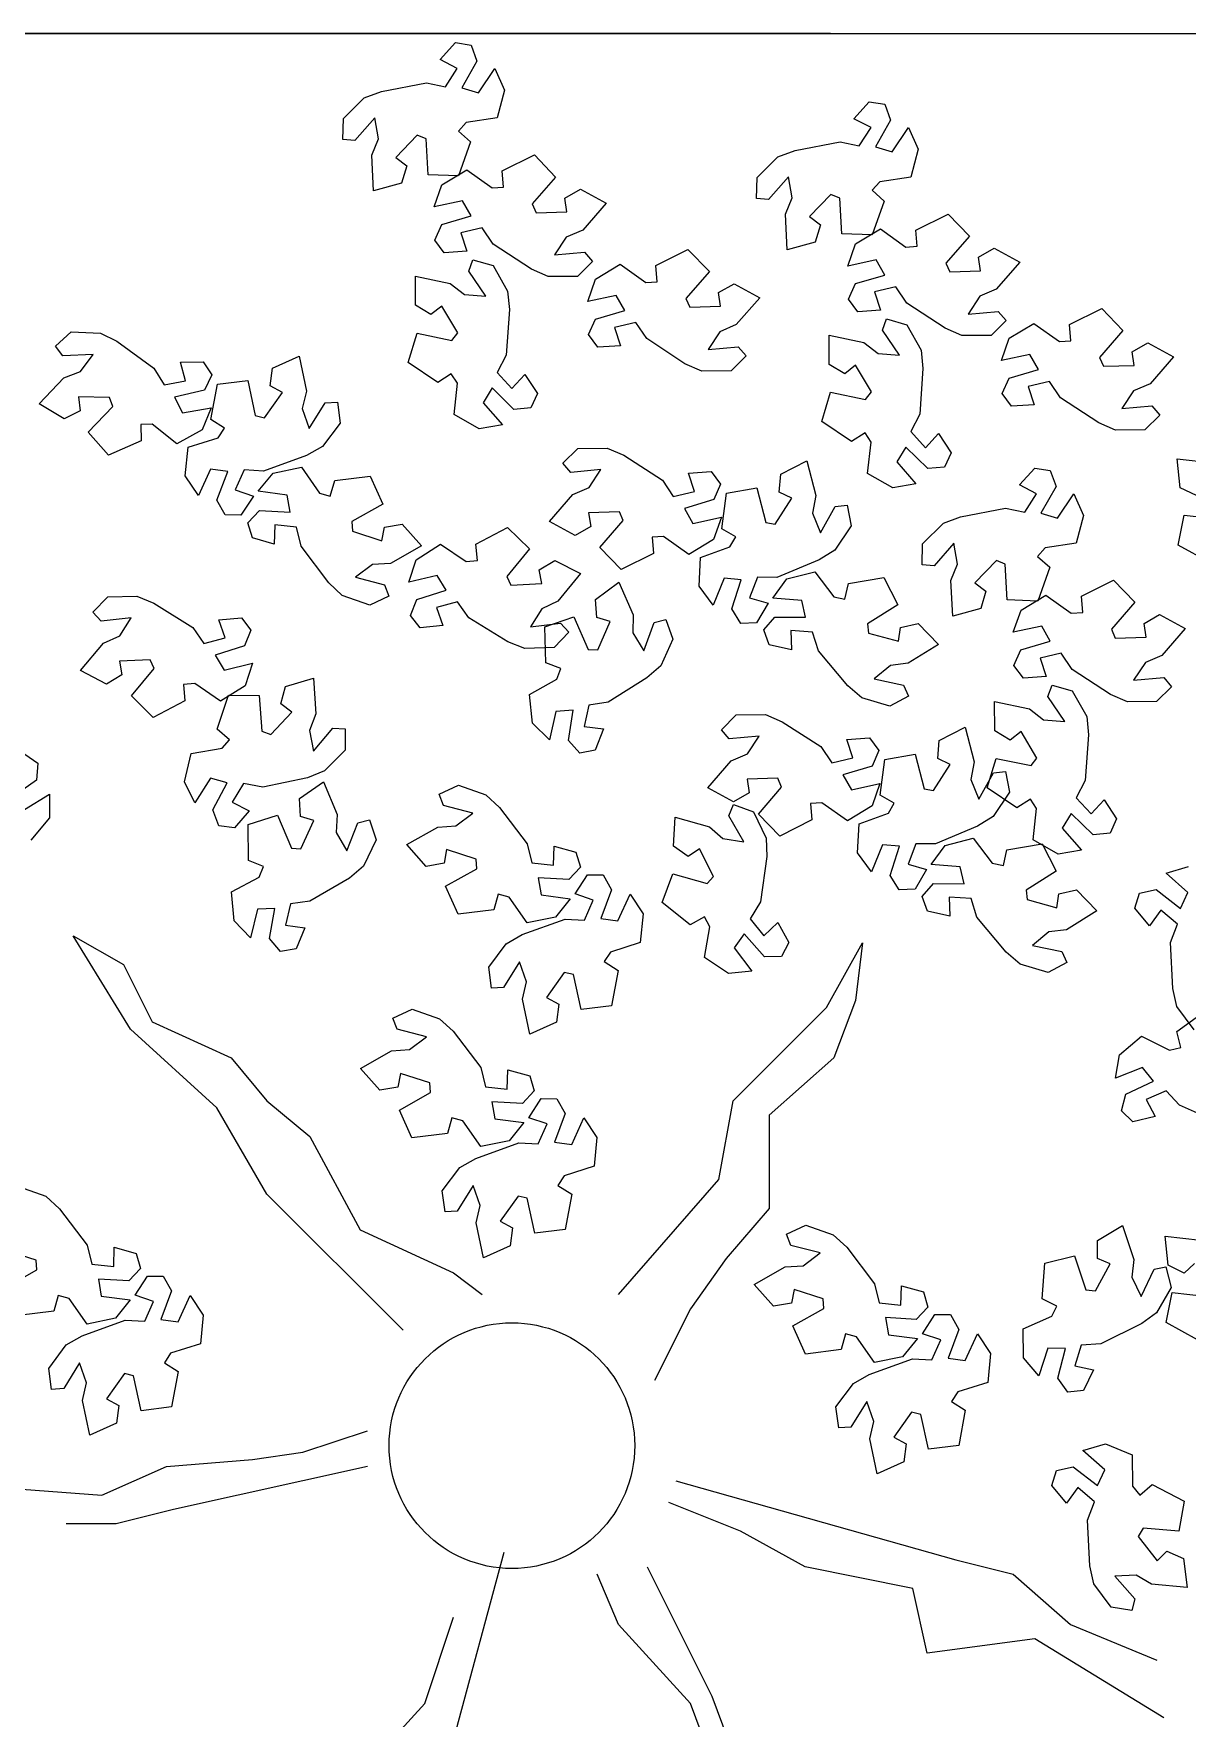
# Model space of a CAD drawing. Header units: millimetres. Extents: x 2004 to 9033, y -135 to 5682.
# Drawn here: x 3002.3 to 3125.4, y 4702.5 to 4882.3 of the extents above; entities that cross this region are included whole.
import ezdxf

# ---------------------------------------------------------------- set-up
doc = ezdxf.new("R2010")
doc.units = ezdxf.units.MM
doc.layers.add('alberi', color=74, linetype='Continuous')

msp = doc.modelspace()

# ---------------------------------------------------------------- linework, layer by layer
for p, q in [((2087.34, 4882.31), (4087.34, 4882.31)), ((3087.34, 4882.31), (2587.34, 4882.31)), ((3087.34, 4882.31), (2987.34, 4882.31)), ((3087.34, 4882.31), (3237.34, 4882.31))]:
    msp.add_line(p, q)
at = {"layer": 'alberi'}
for points in [[(3035.33, 4873.27), (3037.56, 4875.45), (3039.4, 4876.14), (3044.2, 4877.06), (3046.24, 4876.62), (3047.5, 4878.58), (3045.68, 4879.54), (3047.31, 4881.35), (3048.97, 4881.07), (3049.59, 4879.37), (3049.59, 4879.37), (3047.98, 4876.52), (3049.75, 4875.99), (3051.49, 4878.58), (3052.53, 4876.29), (3051.74, 4873.31), (3048.44, 4872.82), (3047.62, 4871.92), (3048.92, 4870.76), (3048.92, 4870.76), (3047.64, 4867.15), (3044.37, 4867.26), (3044.17, 4871.07), (3043.22, 4871.46), (3040.92, 4869.1), (3042.1, 4868.2), (3041.55, 4866.36), (3038.55, 4865.53), (3038.36, 4869.34), (3039.09, 4871.1), (3038.68, 4873.34), (3036.57, 4870.9), (3035.29, 4871.02)], [(3079.5, 4866.97), (3081.73, 4869.15), (3083.57, 4869.84), (3088.37, 4870.76), (3090.41, 4870.32), (3091.67, 4872.28), (3089.85, 4873.23), (3091.48, 4875.04), (3093.14, 4874.77), (3093.76, 4873.06), (3093.76, 4873.06), (3092.14, 4870.22), (3093.92, 4869.69), (3095.66, 4872.28), (3096.7, 4869.99), (3095.91, 4867.01), (3092.6, 4866.51), (3091.79, 4865.61), (3093.08, 4864.45), (3093.08, 4864.45), (3091.81, 4860.84), (3088.54, 4860.96), (3088.34, 4864.76), (3087.39, 4865.15), (3085.09, 4862.8), (3086.27, 4861.9), (3085.72, 4860.05), (3082.72, 4859.23), (3082.53, 4863.03), (3083.26, 4864.8), (3082.85, 4867.03), (3080.74, 4864.6), (3079.45, 4864.72)], [(3060.33, 4856.41), (3057.21, 4856.39), (3055.41, 4857.17), (3051.32, 4859.84), (3050.16, 4861.58), (3047.89, 4861.05), (3048.53, 4859.09), (3046.1, 4858.93), (3045.1, 4860.28), (3045.84, 4861.94), (3045.84, 4861.94), (3048.97, 4862.86), (3048.07, 4864.47), (3045.02, 4863.81), (3045.86, 4866.19), (3048.5, 4867.78), (3051.22, 4865.84), (3052.43, 4865.92), (3052.3, 4867.66), (3052.3, 4867.66), (3055.73, 4869.37), (3058, 4867.01), (3055.5, 4864.14), (3055.91, 4863.2), (3059.21, 4863.29), (3058.98, 4864.76), (3060.66, 4865.71), (3063.39, 4864.22), (3060.89, 4861.34), (3059.13, 4860.58), (3057.87, 4858.69), (3061.08, 4858.98), (3061.93, 4858)], [(3104.49, 4850.11), (3101.37, 4850.09), (3099.58, 4850.87), (3095.48, 4853.54), (3094.32, 4855.28), (3092.05, 4854.74), (3092.7, 4852.79), (3090.27, 4852.62), (3089.27, 4853.97), (3090, 4855.63), (3090, 4855.63), (3093.14, 4856.55), (3092.23, 4858.17), (3089.19, 4857.51), (3090.03, 4859.89), (3092.67, 4861.48), (3095.39, 4859.54), (3096.6, 4859.62), (3096.47, 4861.35), (3096.47, 4861.35), (3099.9, 4863.06), (3102.17, 4860.71), (3099.67, 4857.83), (3100.08, 4856.89), (3103.37, 4856.99), (3103.15, 4858.45), (3104.82, 4859.4), (3107.55, 4857.91), (3105.05, 4855.04), (3103.3, 4854.28), (3102.04, 4852.39), (3105.25, 4852.67), (3106.09, 4851.7)], [(3051.33, 4857.55), (3052.86, 4854.83), (3053.06, 4852.88), (3052.71, 4848.01), (3051.76, 4846.15), (3053.33, 4844.43), (3054.72, 4845.94), (3056.05, 4843.9), (3055.36, 4842.36), (3053.55, 4842.2), (3053.55, 4842.2), (3051.22, 4844.5), (3050.25, 4842.92), (3052.31, 4840.57), (3049.82, 4840.15), (3047.15, 4841.68), (3047.52, 4845), (3046.86, 4846.02), (3045.41, 4845.07), (3045.41, 4845.07), (3042.24, 4847.23), (3043.2, 4850.36), (3046.93, 4849.58), (3047.55, 4850.39), (3045.86, 4853.22), (3044.69, 4852.32), (3043.05, 4853.32), (3043.02, 4856.43), (3046.75, 4855.64), (3048.27, 4854.48), (3050.53, 4854.3), (3048.72, 4856.96), (3049.16, 4858.17)], [(3076.73, 4846.32), (3073.61, 4846.3), (3071.81, 4847.08), (3067.72, 4849.76), (3066.56, 4851.5), (3064.29, 4850.96), (3064.94, 4849.01), (3062.51, 4848.84), (3061.5, 4850.19), (3062.24, 4851.85), (3062.24, 4851.85), (3065.38, 4852.77), (3064.47, 4854.38), (3061.42, 4853.73), (3062.26, 4856.1), (3064.9, 4857.7), (3067.62, 4855.76), (3068.84, 4855.84), (3068.71, 4857.57), (3068.71, 4857.57), (3072.13, 4859.28), (3074.41, 4856.93), (3071.91, 4854.05), (3072.32, 4853.11), (3075.61, 4853.21), (3075.39, 4854.67), (3077.06, 4855.62), (3079.79, 4854.13), (3077.29, 4851.26), (3075.54, 4850.49), (3074.28, 4848.6), (3077.49, 4848.89), (3078.33, 4847.91)], [(3120.9, 4840.02), (3117.78, 4840), (3115.98, 4840.78), (3111.89, 4843.45), (3110.73, 4845.19), (3108.46, 4844.65), (3109.1, 4842.7), (3106.67, 4842.54), (3105.67, 4843.89), (3106.41, 4845.55), (3106.41, 4845.55), (3109.55, 4846.47), (3108.64, 4848.08), (3105.59, 4847.42), (3106.43, 4849.8), (3109.07, 4851.39), (3111.79, 4849.45), (3113, 4849.53), (3112.88, 4851.27), (3112.88, 4851.27), (3116.3, 4852.98), (3118.57, 4850.62), (3116.08, 4847.75), (3116.49, 4846.81), (3119.78, 4846.9), (3119.56, 4848.37), (3121.23, 4849.32), (3123.96, 4847.82), (3121.46, 4844.95), (3119.71, 4844.19), (3118.45, 4842.3), (3121.66, 4842.58), (3122.5, 4841.61)], [(3095.5, 4851.24), (3097.03, 4848.53), (3097.22, 4846.58), (3096.88, 4841.7), (3095.93, 4839.84), (3097.5, 4838.12), (3098.89, 4839.64), (3100.22, 4837.59), (3099.53, 4836.06), (3097.72, 4835.9), (3097.72, 4835.9), (3095.39, 4838.19), (3094.42, 4836.61), (3096.47, 4834.27), (3093.99, 4833.85), (3091.31, 4835.38), (3091.69, 4838.7), (3091.03, 4839.72), (3089.57, 4838.77), (3089.57, 4838.77), (3086.41, 4840.93), (3087.36, 4844.06), (3091.09, 4843.28), (3091.71, 4844.09), (3090.03, 4846.92), (3088.86, 4846.01), (3087.21, 4847.01), (3087.19, 4850.12), (3090.91, 4849.34), (3092.43, 4848.17), (3094.7, 4847.99), (3092.89, 4850.66), (3093.33, 4851.87)], [(3006.27, 4850.47), (3009.39, 4850.34), (3011.15, 4849.48), (3015.11, 4846.62), (3016.19, 4844.83), (3018.48, 4845.26), (3017.93, 4847.24), (3020.36, 4847.29), (3021.3, 4845.89), (3020.49, 4844.27), (3020.49, 4844.27), (3017.31, 4843.5), (3018.14, 4841.85), (3021.22, 4842.36), (3020.26, 4840.02), (3017.55, 4838.55), (3014.93, 4840.62), (3013.71, 4840.6), (3013.76, 4838.86), (3013.76, 4838.86), (3010.26, 4837.31), (3008.1, 4839.77), (3010.73, 4842.53), (3010.36, 4843.48), (3007.07, 4843.54), (3007.22, 4842.07), (3005.51, 4841.2), (3002.85, 4842.82), (3005.48, 4845.57), (3007.27, 4846.25), (3008.61, 4848.08), (3005.39, 4847.94), (3004.6, 4848.96)], [(3034.99, 4840.75), (3033.12, 4838.25), (3031.41, 4837.28), (3026.81, 4835.63), (3024.73, 4835.76), (3023.78, 4833.63), (3025.73, 4832.96), (3024.4, 4830.92), (3022.71, 4830.94), (3021.84, 4832.53), (3021.84, 4832.53), (3023, 4835.59), (3021.16, 4835.84), (3019.85, 4833.01), (3018.46, 4835.11), (3018.78, 4838.18), (3021.97, 4839.18), (3022.64, 4840.19), (3021.18, 4841.14), (3021.18, 4841.14), (3021.88, 4844.9), (3025.13, 4845.29), (3025.92, 4841.56), (3026.91, 4841.32), (3028.82, 4844.01), (3027.52, 4844.71), (3027.77, 4846.62), (3030.61, 4847.9), (3031.39, 4844.17), (3030.94, 4842.31), (3031.69, 4840.17), (3033.4, 4842.9), (3034.69, 4842.98)], [(3060.37, 4838.05), (3063.49, 4838.08), (3065.29, 4837.31), (3069.39, 4834.65), (3070.56, 4832.92), (3072.82, 4833.46), (3072.17, 4835.41), (3074.6, 4835.59), (3075.61, 4834.24), (3074.88, 4832.58), (3074.88, 4832.58), (3071.74, 4831.65), (3072.65, 4830.04), (3075.7, 4830.7), (3074.87, 4828.32), (3072.23, 4826.72), (3069.51, 4828.65), (3068.29, 4828.57), (3068.43, 4826.83), (3068.43, 4826.83), (3065.01, 4825.11), (3062.73, 4827.46), (3065.22, 4830.34), (3064.8, 4831.28), (3061.51, 4831.18), (3061.74, 4829.71), (3060.07, 4828.76), (3057.33, 4830.24), (3059.82, 4833.12), (3061.57, 4833.89), (3062.83, 4835.78), (3059.62, 4835.49), (3058.77, 4836.46)], [(3089.54, 4829.79), (3087.8, 4827.2), (3086.14, 4826.15), (3081.63, 4824.27), (3079.54, 4824.29), (3078.71, 4822.11), (3080.68, 4821.54), (3079.45, 4819.44), (3077.77, 4819.37), (3076.81, 4820.92), (3076.81, 4820.92), (3077.82, 4824.03), (3075.98, 4824.19), (3074.8, 4821.3), (3073.31, 4823.33), (3073.48, 4826.41), (3076.61, 4827.56), (3077.23, 4828.61), (3075.73, 4829.48), (3075.73, 4829.48), (3076.24, 4833.28), (3079.47, 4833.83), (3080.44, 4830.15), (3081.44, 4829.96), (3083.22, 4832.73), (3081.88, 4833.37), (3082.04, 4835.29), (3084.81, 4836.71), (3085.77, 4833.02), (3085.42, 4831.15), (3086.27, 4829.04), (3087.84, 4831.86), (3089.12, 4832)], [(3038.15, 4821.33), (3035.21, 4822.36), (3033.78, 4823.71), (3030.83, 4827.61), (3030.33, 4829.64), (3028.01, 4829.9), (3027.96, 4827.84), (3025.62, 4828.51), (3025.13, 4830.12), (3026.38, 4831.43), (3026.38, 4831.43), (3029.65, 4831.23), (3029.34, 4833.06), (3026.25, 4833.47), (3027.85, 4835.42), (3030.87, 4836.03), (3032.77, 4833.28), (3033.94, 4832.95), (3034.41, 4834.62), (3034.41, 4834.62), (3038.21, 4835.08), (3039.55, 4832.09), (3036.23, 4830.23), (3036.3, 4829.21), (3039.43, 4828.18), (3039.71, 4829.64), (3041.61, 4829.96), (3043.67, 4827.64), (3040.35, 4825.78), (3038.44, 4825.66), (3036.62, 4824.3), (3039.73, 4823.49), (3040.19, 4822.28)], [(3097.17, 4827.88), (3099.4, 4830.06), (3101.23, 4830.75), (3106.03, 4831.67), (3108.08, 4831.23), (3109.33, 4833.19), (3107.51, 4834.15), (3109.15, 4835.95), (3110.81, 4835.68), (3111.43, 4833.97), (3111.43, 4833.97), (3109.81, 4831.13), (3111.58, 4830.6), (3113.32, 4833.19), (3114.37, 4830.9), (3113.58, 4827.92), (3110.27, 4827.43), (3109.46, 4826.52), (3110.75, 4825.37), (3110.75, 4825.37), (3109.48, 4821.76), (3106.2, 4821.87), (3106, 4825.68), (3105.06, 4826.07), (3102.75, 4823.71), (3103.93, 4822.81), (3103.39, 4820.97), (3100.39, 4820.14), (3100.19, 4823.95), (3100.92, 4825.71), (3100.51, 4827.95), (3098.4, 4825.51), (3097.12, 4825.63)], [(3057.83, 4816.79), (3054.71, 4816.69), (3052.89, 4817.41), (3048.73, 4819.97), (3047.52, 4821.68), (3045.27, 4821.08), (3045.97, 4819.14), (3043.54, 4818.91), (3042.5, 4820.23), (3043.19, 4821.91), (3043.19, 4821.91), (3046.3, 4822.92), (3045.35, 4824.5), (3042.32, 4823.76), (3043.09, 4826.16), (3045.69, 4827.83), (3048.46, 4825.96), (3049.67, 4826.08), (3049.49, 4827.81), (3049.49, 4827.81), (3052.87, 4829.62), (3055.21, 4827.32), (3052.79, 4824.38), (3053.23, 4823.45), (3056.52, 4823.64), (3056.25, 4825.1), (3057.9, 4826.09), (3060.67, 4824.68), (3058.25, 4821.74), (3056.52, 4820.93), (3055.32, 4819), (3058.52, 4819.38), (3059.39, 4818.43)], [(3070.52, 4817.68), (3069.22, 4814.85), (3067.75, 4813.55), (3063.6, 4810.97), (3061.53, 4810.65), (3061.06, 4808.37), (3063.1, 4808.13), (3062.22, 4805.86), (3060.57, 4805.52), (3059.38, 4806.89), (3059.38, 4806.89), (3059.88, 4810.12), (3058.03, 4809.98), (3057.33, 4806.94), (3055.54, 4808.71), (3055.21, 4811.78), (3058.12, 4813.42), (3058.56, 4814.55), (3056.94, 4815.17), (3056.94, 4815.17), (3056.83, 4819), (3059.93, 4820.06), (3061.48, 4816.58), (3062.5, 4816.56), (3063.81, 4819.58), (3062.39, 4820), (3062.24, 4821.91), (3064.74, 4823.76), (3066.29, 4820.28), (3066.24, 4818.36), (3067.42, 4816.43), (3068.52, 4819.45), (3069.76, 4819.8)], [(3093.67, 4810.55), (3090.68, 4811.44), (3089.19, 4812.71), (3086.05, 4816.45), (3085.44, 4818.45), (3083.12, 4818.6), (3083.17, 4816.54), (3080.79, 4817.09), (3080.23, 4818.68), (3081.41, 4820.05), (3081.41, 4820.05), (3084.68, 4820.02), (3084.28, 4821.82), (3081.18, 4822.08), (3082.67, 4824.11), (3085.66, 4824.87), (3087.7, 4822.22), (3088.88, 4821.95), (3089.26, 4823.64), (3089.26, 4823.64), (3093.04, 4824.28), (3094.53, 4821.37), (3091.3, 4819.34), (3091.42, 4818.33), (3094.6, 4817.46), (3094.81, 4818.93), (3096.69, 4819.35), (3098.87, 4817.13), (3095.64, 4815.11), (3093.74, 4814.89), (3091.99, 4813.44), (3095.14, 4812.78), (3095.66, 4811.61)], [(3122.16, 4811.02), (3119.04, 4811), (3117.24, 4811.78), (3113.15, 4814.45), (3111.99, 4816.19), (3109.72, 4815.65), (3110.37, 4813.7), (3107.94, 4813.54), (3106.93, 4814.89), (3107.67, 4816.55), (3107.67, 4816.55), (3110.81, 4817.47), (3109.9, 4819.08), (3106.85, 4818.42), (3107.69, 4820.8), (3110.33, 4822.39), (3113.05, 4820.45), (3114.27, 4820.53), (3114.14, 4822.27), (3114.14, 4822.27), (3117.56, 4823.98), (3119.84, 4821.62), (3117.34, 4818.75), (3117.75, 4817.81), (3121.04, 4817.9), (3120.82, 4819.37), (3122.49, 4820.32), (3125.22, 4818.82), (3122.72, 4815.95), (3120.97, 4815.19), (3119.71, 4813.3), (3122.92, 4813.58), (3123.76, 4812.61)], [(3010.17, 4822.2), (3013.29, 4822.28), (3015.1, 4821.54), (3019.25, 4818.95), (3020.45, 4817.24), (3022.7, 4817.82), (3022.02, 4819.76), (3024.44, 4819.98), (3025.47, 4818.65), (3024.77, 4816.97), (3024.77, 4816.97), (3021.65, 4815.99), (3022.59, 4814.39), (3025.63, 4815.11), (3024.84, 4812.72), (3022.23, 4811.07), (3019.47, 4812.96), (3018.26, 4812.85), (3018.42, 4811.12), (3018.42, 4811.12), (3015.04, 4809.34), (3012.71, 4811.65), (3015.15, 4814.57), (3014.72, 4815.5), (3011.43, 4815.34), (3011.69, 4813.88), (3010.03, 4812.9), (3007.27, 4814.33), (3009.71, 4817.25), (3011.45, 4818.05), (3012.67, 4819.97), (3009.46, 4819.62), (3008.6, 4820.58)], [(3035.51, 4805.86), (3033.32, 4803.63), (3031.5, 4802.9), (3026.72, 4801.88), (3024.67, 4802.29), (3023.45, 4800.3), (3025.29, 4799.38), (3023.7, 4797.54), (3022.03, 4797.78), (3021.38, 4799.47), (3021.38, 4799.47), (3022.93, 4802.35), (3021.15, 4802.84), (3019.47, 4800.21), (3018.37, 4802.48), (3019.1, 4805.48), (3022.4, 4806.04), (3023.19, 4806.96), (3021.87, 4808.09), (3021.87, 4808.09), (3023.07, 4811.73), (3026.35, 4811.68), (3026.63, 4807.88), (3027.58, 4807.51), (3029.84, 4809.91), (3028.64, 4810.79), (3029.14, 4812.64), (3032.13, 4813.53), (3032.4, 4809.73), (3031.71, 4807.95), (3032.16, 4805.72), (3034.22, 4808.2), (3035.51, 4808.11)], [(3113.16, 4812.16), (3114.7, 4809.44), (3114.89, 4807.49), (3114.55, 4802.62), (3113.59, 4800.76), (3115.16, 4799.04), (3116.56, 4800.55), (3117.88, 4798.51), (3117.19, 4796.97), (3115.38, 4796.81), (3115.38, 4796.81), (3113.05, 4799.1), (3112.09, 4797.53), (3114.14, 4795.18), (3111.66, 4794.76), (3108.98, 4796.29), (3109.35, 4799.61), (3108.69, 4800.63), (3107.24, 4799.68), (3107.24, 4799.68), (3104.08, 4801.84), (3105.03, 4804.97), (3108.76, 4804.19), (3109.38, 4805), (3107.7, 4807.83), (3106.52, 4806.92), (3104.88, 4807.92), (3104.86, 4811.04), (3108.58, 4810.25), (3110.1, 4809.09), (3112.36, 4808.91), (3110.55, 4811.57), (3111, 4812.78)], [(3077.28, 4809.62), (3080.4, 4809.65), (3082.2, 4808.88), (3086.3, 4806.22), (3087.47, 4804.49), (3089.74, 4805.03), (3089.08, 4806.98), (3091.51, 4807.16), (3092.52, 4805.81), (3091.79, 4804.15), (3091.79, 4804.15), (3088.66, 4803.22), (3089.57, 4801.61), (3092.62, 4802.27), (3091.78, 4799.89), (3089.15, 4798.29), (3086.42, 4800.22), (3085.21, 4800.14), (3085.34, 4798.4), (3085.34, 4798.4), (3081.92, 4796.68), (3079.64, 4799.03), (3082.13, 4801.91), (3081.72, 4802.85), (3078.43, 4802.74), (3078.65, 4801.28), (3076.98, 4800.32), (3074.25, 4801.81), (3076.74, 4804.69), (3078.49, 4805.46), (3079.74, 4807.35), (3076.53, 4807.05), (3075.69, 4808.03)], [(3106.45, 4801.35), (3104.71, 4798.76), (3103.05, 4797.72), (3098.54, 4795.84), (3096.45, 4795.86), (3095.62, 4793.68), (3097.6, 4793.11), (3096.37, 4791.01), (3094.69, 4790.94), (3093.73, 4792.48), (3093.73, 4792.48), (3094.73, 4795.6), (3092.89, 4795.75), (3091.72, 4792.87), (3090.23, 4794.9), (3090.39, 4797.98), (3093.53, 4799.13), (3094.14, 4800.18), (3092.64, 4801.05), (3092.64, 4801.05), (3093.15, 4804.85), (3096.38, 4805.4), (3097.35, 4801.72), (3098.36, 4801.53), (3100.13, 4804.3), (3098.79, 4804.94), (3098.95, 4806.86), (3101.72, 4808.28), (3102.69, 4804.59), (3102.33, 4802.71), (3103.19, 4800.61), (3104.76, 4803.42), (3106.04, 4803.57)], [(3038.84, 4796.28), (3037.47, 4793.47), (3035.98, 4792.2), (3031.77, 4789.72), (3029.7, 4789.45), (3029.17, 4787.18), (3031.21, 4786.89), (3030.28, 4784.64), (3028.62, 4784.34), (3027.46, 4785.73), (3027.46, 4785.73), (3028.03, 4788.96), (3026.18, 4788.86), (3025.42, 4785.83), (3023.66, 4787.64), (3023.4, 4790.71), (3026.35, 4792.29), (3026.81, 4793.41), (3025.2, 4794.07), (3025.2, 4794.07), (3025.18, 4797.9), (3028.3, 4798.89), (3029.78, 4795.38), (3030.8, 4795.33), (3032.17, 4798.32), (3030.76, 4798.77), (3030.65, 4800.69), (3033.2, 4802.48), (3034.66, 4798.96), (3034.57, 4797.05), (3035.71, 4795.09), (3036.87, 4798.09), (3038.12, 4798.41)], [(3047.61, 4802.09), (3050.56, 4801.06), (3051.99, 4799.73), (3054.95, 4795.84), (3055.46, 4793.81), (3057.78, 4793.56), (3057.83, 4795.61), (3060.17, 4794.95), (3060.67, 4793.34), (3059.42, 4792.03), (3059.42, 4792.03), (3056.15, 4792.21), (3056.46, 4790.39), (3059.56, 4789.99), (3057.97, 4788.03), (3054.95, 4787.41), (3053.03, 4790.15), (3051.86, 4790.48), (3051.4, 4788.81), (3051.4, 4788.81), (3047.6, 4788.34), (3046.25, 4791.32), (3049.57, 4793.19), (3049.5, 4794.22), (3046.36, 4795.23), (3046.08, 4793.77), (3044.19, 4793.44), (3042.12, 4795.76), (3045.43, 4797.63), (3047.34, 4797.76), (3049.16, 4799.12), (3046.04, 4799.93), (3045.57, 4801.13)], [(3079.12, 4799.26), (3080.47, 4796.44), (3080.53, 4794.48), (3079.86, 4789.64), (3078.78, 4787.85), (3080.23, 4786.03), (3081.72, 4787.44), (3082.91, 4785.32), (3082.11, 4783.83), (3080.3, 4783.79), (3080.3, 4783.79), (3078.13, 4786.24), (3077.06, 4784.73), (3078.95, 4782.25), (3076.44, 4782), (3073.88, 4783.71), (3074.47, 4787), (3073.88, 4788.06), (3072.37, 4787.21), (3072.37, 4787.21), (3069.36, 4789.57), (3070.52, 4792.64), (3074.19, 4791.6), (3074.86, 4792.37), (3073.37, 4795.31), (3072.14, 4794.48), (3070.57, 4795.59), (3070.76, 4798.7), (3074.42, 4797.66), (3075.86, 4796.4), (3078.1, 4796.07), (3076.48, 4798.85), (3077, 4800.03)], [(3110.59, 4782.12), (3107.6, 4783.01), (3106.1, 4784.28), (3102.96, 4788.02), (3102.36, 4790.02), (3100.03, 4790.17), (3100.08, 4788.11), (3097.71, 4788.66), (3097.14, 4790.24), (3098.33, 4791.62), (3098.33, 4791.62), (3101.6, 4791.59), (3101.2, 4793.39), (3098.09, 4793.65), (3099.59, 4795.68), (3102.57, 4796.44), (3104.61, 4793.79), (3105.8, 4793.52), (3106.18, 4795.21), (3106.18, 4795.21), (3109.95, 4795.85), (3111.44, 4792.94), (3108.22, 4790.91), (3108.34, 4789.89), (3111.51, 4789.03), (3111.73, 4790.5), (3113.6, 4790.92), (3115.78, 4788.7), (3112.56, 4786.68), (3110.66, 4786.46), (3108.9, 4785.01), (3112.06, 4784.35), (3112.58, 4783.17)], [(3050.85, 4782.68), (3052.7, 4785.19), (3054.41, 4786.16), (3059, 4787.82), (3061.09, 4787.71), (3062.02, 4789.84), (3060.07, 4790.5), (3061.4, 4792.54), (3063.08, 4792.53), (3063.97, 4790.95), (3063.97, 4790.95), (3062.82, 4787.89), (3064.65, 4787.64), (3065.96, 4790.47), (3067.35, 4788.37), (3067.04, 4785.31), (3063.86, 4784.3), (3063.19, 4783.28), (3064.66, 4782.34), (3064.66, 4782.34), (3063.97, 4778.57), (3060.72, 4778.17), (3059.92, 4781.9), (3058.92, 4782.13), (3057.02, 4779.44), (3058.33, 4778.74), (3058.08, 4776.83), (3055.25, 4775.55), (3054.45, 4779.27), (3054.9, 4781.13), (3054.14, 4783.27), (3052.44, 4780.53), (3051.15, 4780.45)], [(3042.67, 4778.21), (3045.61, 4777.18), (3047.05, 4775.85), (3050.01, 4771.96), (3050.52, 4769.93), (3052.84, 4769.68), (3052.88, 4771.73), (3055.23, 4771.07), (3055.72, 4769.47), (3054.47, 4768.15), (3054.47, 4768.15), (3051.2, 4768.33), (3051.52, 4766.51), (3054.61, 4766.11), (3053.02, 4764.15), (3050, 4763.53), (3048.09, 4766.27), (3046.92, 4766.6), (3046.46, 4764.93), (3046.46, 4764.93), (3042.66, 4764.46), (3041.31, 4767.44), (3044.62, 4769.32), (3044.55, 4770.34), (3041.42, 4771.35), (3041.14, 4769.89), (3039.24, 4769.56), (3037.17, 4771.88), (3040.49, 4773.75), (3042.4, 4773.88), (3044.21, 4775.24), (3041.09, 4776.05), (3040.63, 4777.25)], [(3045.9, 4758.8), (3047.76, 4761.31), (3049.46, 4762.28), (3054.06, 4763.94), (3056.15, 4763.83), (3057.08, 4765.96), (3055.13, 4766.62), (3056.46, 4768.66), (3058.14, 4768.65), (3059.02, 4767.07), (3059.02, 4767.07), (3057.87, 4764.01), (3059.71, 4763.76), (3061.02, 4766.59), (3062.41, 4764.49), (3062.1, 4761.43), (3058.91, 4760.42), (3058.25, 4759.4), (3059.71, 4758.46), (3059.71, 4758.46), (3059.02, 4754.69), (3055.77, 4754.29), (3054.97, 4758.02), (3053.98, 4758.25), (3052.08, 4755.56), (3053.38, 4754.86), (3053.13, 4752.95), (3050.3, 4751.67), (3049.51, 4755.39), (3049.95, 4757.25), (3049.2, 4759.39), (3047.5, 4756.66), (3046.21, 4756.57)], [(3084.7, 4755.15), (3087.64, 4754.13), (3089.08, 4752.79), (3092.04, 4748.9), (3092.55, 4746.87), (3094.87, 4746.62), (3094.91, 4748.68), (3097.26, 4748.02), (3097.75, 4746.41), (3096.5, 4745.09), (3096.5, 4745.09), (3093.23, 4745.28), (3093.55, 4743.45), (3096.64, 4743.05), (3095.05, 4741.09), (3092.03, 4740.48), (3090.12, 4743.22), (3088.95, 4743.55), (3088.49, 4741.87), (3088.49, 4741.87), (3084.69, 4741.4), (3083.34, 4744.39), (3086.65, 4746.26), (3086.58, 4747.28), (3083.45, 4748.29), (3083.17, 4746.84), (3081.27, 4746.5), (3079.2, 4748.82), (3082.52, 4750.69), (3084.43, 4750.82), (3086.24, 4752.18), (3083.12, 4752.99), (3082.66, 4754.19)], [(3123.72, 4748.51), (3122.16, 4745.81), (3120.57, 4744.66), (3116.2, 4742.48), (3114.11, 4742.36), (3113.43, 4740.13), (3115.44, 4739.7), (3114.35, 4737.52), (3112.68, 4737.34), (3111.62, 4738.81), (3111.62, 4738.81), (3112.42, 4741.98), (3110.56, 4742.02), (3109.59, 4739.06), (3107.96, 4740.98), (3107.92, 4744.07), (3110.98, 4745.43), (3111.52, 4746.52), (3109.96, 4747.28), (3109.96, 4747.28), (3110.22, 4751.1), (3113.4, 4751.87), (3114.62, 4748.26), (3115.63, 4748.14), (3117.22, 4751.03), (3115.84, 4751.58), (3115.87, 4753.5), (3118.54, 4755.1), (3119.75, 4751.49), (3119.52, 4749.59), (3120.51, 4747.55), (3121.89, 4750.47), (3123.16, 4750.7)], [(3003.87, 4739.86), (3005.73, 4742.37), (3007.43, 4743.34), (3012.03, 4745), (3014.12, 4744.89), (3015.05, 4747.02), (3013.1, 4747.68), (3014.43, 4749.72), (3016.11, 4749.71), (3016.99, 4748.13), (3016.99, 4748.13), (3015.84, 4745.07), (3017.68, 4744.82), (3018.99, 4747.65), (3020.38, 4745.56), (3020.07, 4742.49), (3016.88, 4741.48), (3016.22, 4740.46), (3017.68, 4739.52), (3017.68, 4739.52), (3016.99, 4735.76), (3013.74, 4735.35), (3012.94, 4739.08), (3011.95, 4739.31), (3010.05, 4736.63), (3011.35, 4735.92), (3011.1, 4734.02), (3008.27, 4732.73), (3007.48, 4736.45), (3007.92, 4738.31), (3007.17, 4740.45), (3005.47, 4737.72), (3004.18, 4737.63)], [(3087.93, 4735.75), (3089.79, 4738.25), (3091.49, 4739.22), (3096.09, 4740.89), (3098.17, 4740.77), (3099.11, 4742.91), (3097.16, 4743.56), (3098.49, 4745.61), (3100.17, 4745.6), (3101.05, 4744.01), (3101.05, 4744.01), (3099.9, 4740.95), (3101.74, 4740.71), (3103.05, 4743.54), (3104.44, 4741.44), (3104.13, 4738.37), (3100.94, 4737.36), (3100.28, 4736.34), (3101.74, 4735.4), (3101.74, 4735.4), (3101.05, 4731.64), (3097.8, 4731.24), (3097, 4734.96), (3096.01, 4735.2), (3094.11, 4732.51), (3095.41, 4731.8), (3095.16, 4729.9), (3092.33, 4728.61), (3091.54, 4732.34), (3091.98, 4734.2), (3091.23, 4736.34), (3089.53, 4733.6), (3088.24, 4733.51)], [(3117.31, 4714.38), (3115.46, 4716.89), (3115.03, 4718.8), (3114.79, 4723.68), (3115.52, 4725.64), (3113.75, 4727.16), (3112.55, 4725.49), (3110.99, 4727.36), (3111.49, 4728.97), (3113.26, 4729.35), (3113.26, 4729.35), (3115.85, 4727.35), (3116.63, 4729.03), (3114.3, 4731.11), (3116.72, 4731.83), (3119.56, 4730.63), (3119.59, 4727.29), (3120.37, 4726.35), (3121.69, 4727.47), (3121.69, 4727.47), (3125.09, 4725.71), (3124.52, 4722.48), (3120.73, 4722.82), (3120.21, 4721.93), (3122.22, 4719.33), (3123.27, 4720.37), (3125.02, 4719.57), (3125.42, 4716.49), (3121.63, 4716.82), (3119.98, 4717.79), (3117.71, 4717.7), (3119.83, 4715.27), (3119.53, 4714.01)]]:
    msp.add_lwpolyline(points, close=True, dxfattribs=at)
for points in [[(3126.42, 4833.01), (3124.69, 4833.85), (3124.37, 4836.94), (3128.15, 4836.52)], [(3127.83, 4825.87), (3124.47, 4827.72), (3125.12, 4830.93), (3128.91, 4830.5)], [(3001.31, 4805.4), (3002.71, 4804.45), (3002.56, 4802.64), (3002.56, 4802.64), (2999.9, 4800.74)], [(3001.29, 4799.52), (3003.95, 4801.14), (3003.94, 4798.62), (3001.97, 4796.24)], [(3126.17, 4775.99), (3124.33, 4778.5), (3123.9, 4780.41), (3123.66, 4785.3), (3124.38, 4787.26), (3122.61, 4788.78), (3121.41, 4787.11), (3119.85, 4788.97), (3120.35, 4790.58), (3122.13, 4790.96), (3122.13, 4790.96), (3124.72, 4788.96), (3125.49, 4790.64), (3123.17, 4792.72), (3125.58, 4793.44)], [(3129.09, 4765.97), (3124.62, 4767.94), (3123.2, 4769.47), (3121.04, 4768.57), (3122, 4766.75), (3119.63, 4766.19), (3118.42, 4767.36), (3118.88, 4769.12), (3118.88, 4769.12), (3121.82, 4770.53), (3120.67, 4771.98), (3117.76, 4770.84), (3118.21, 4773.32), (3120.55, 4775.32), (3123.55, 4773.84), (3124.74, 4774.12), (3124.33, 4775.81), (3124.33, 4775.81), (3127.43, 4778.06)], [(3000.64, 4759.27), (3003.58, 4758.24), (3005.02, 4756.91), (3007.98, 4753.02), (3008.49, 4750.99), (3010.81, 4750.74), (3010.85, 4752.79), (3013.2, 4752.14), (3013.69, 4750.53), (3012.44, 4749.21), (3012.44, 4749.21), (3009.18, 4749.39), (3009.49, 4747.57), (3012.58, 4747.17), (3010.99, 4745.21), (3007.97, 4744.59), (3006.06, 4747.33), (3004.89, 4747.66), (3004.43, 4745.99), (3004.43, 4745.99), (3000.63, 4745.52)], [(3126.21, 4751.06), (3125.12, 4750.04), (3123.39, 4750.88), (3123.07, 4753.98), (3126.86, 4753.55)], [(2999.28, 4748.5), (3002.59, 4750.38), (3002.52, 4751.4), (2999.39, 4752.41)], [(3126.53, 4742.9), (3123.17, 4744.75), (3123.83, 4747.96), (3127.61, 4747.53)]]:
    msp.add_lwpolyline(points, dxfattribs=at)
at = {"layer": 'alberi', "color": 42}
for points in [[(3041.73, 4743.93), (3027.17, 4758.47), (3021.81, 4767.66), (3012.61, 4776.08), (3006.49, 4786.03), (3011.85, 4782.97), (3014.91, 4776.85), (3023.34, 4773.02), (3027.17, 4768.43), (3031.77, 4764.6), (3037.13, 4754.65), (3047.09, 4750.05), (3050.16, 4747.76)], [(3064.71, 4747.76), (3075.44, 4760.01), (3076.97, 4768.43), (3086.93, 4778.38), (3090.76, 4785.27), (3090, 4779.14), (3087.7, 4773.02), (3080.8, 4766.89), (3080.8, 4763.83), (3080.8, 4756.94), (3076.21, 4751.58), (3072.38, 4746.23), (3068.54, 4738.57)], [(2999.59, 4727.09), (3009.55, 4726.32), (3016.45, 4729.38), (3025.64, 4730.15), (3031, 4730.91), (3037.9, 4733.21)], [(3037.9, 4729.38), (3017.21, 4724.79), (3011.08, 4723.26), (3005.72, 4723.26)], [(3070.84, 4727.85), (3100.72, 4719.43), (3106.85, 4717.9), (3112.98, 4712.54), (3122.18, 4708.71)], [(3122.94, 4702.59), (3109.15, 4711.01), (3097.66, 4709.48), (3096.13, 4716.37), (3084.63, 4718.67), (3077.74, 4722.49), (3070.08, 4725.56)], [(3052.46, 4720.2), (3047.09, 4700.29), (3037.9, 4690.34), (3027.17, 4668.14), (3011.08, 4652.07), (3027.17, 4672.73), (3036.37, 4695.7), (3044.03, 4704.12), (3047.09, 4713.31)], [(3067.78, 4718.67), (3074.67, 4704.89), (3076.97, 4698.76), (3080.8, 4690.34), (3081.57, 4683.45), (3080.04, 4679.62), (3074.67, 4698), (3072.38, 4704.12), (3064.71, 4712.54), (3062.42, 4717.9)]]:
    msp.add_lwpolyline(points, dxfattribs=at)
at = {"layer": 'alberi'}
msp.add_circle((3053.33, 4731.62), 13.11, dxfattribs=at)

doc.saveas('drawing.dxf')
